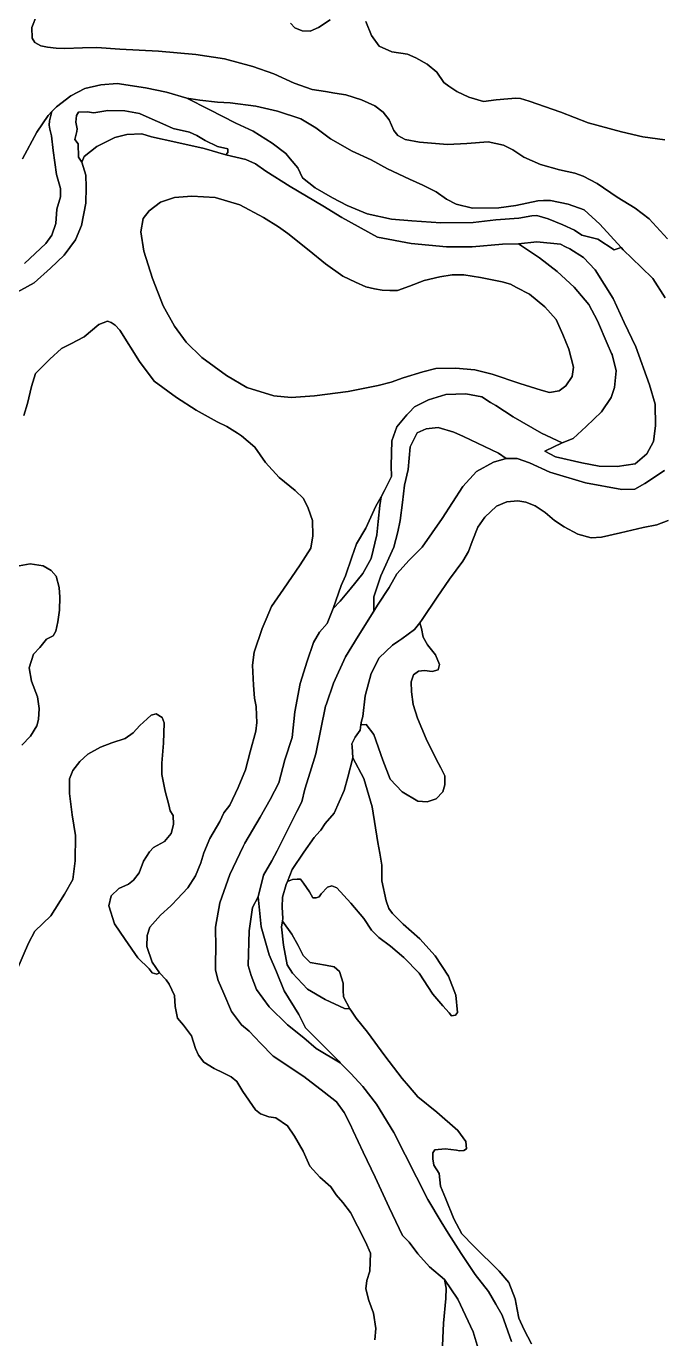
# Model space of a CAD drawing. Header units: inches. Extents: x 288635 to 1232953, y 676945 to 1655780.
# Drawn here: x 572246 to 588070, y 751856 to 784555 of the extents above; entities that cross this region are included whole.
import ezdxf

# ---------------------------------------------------------------- set-up
doc = ezdxf.new("R2010")
doc.units = ezdxf.units.IN
doc.header["$MEASUREMENT"] = 0

msp = doc.modelspace()

# ---------------------------------------------------------------- linework, layer by layer
at = {"color": 1}
for points in [[(572509.4649, 784841.2804), (572382.4646, 784521.2397), (572392.6247, 784257.0792), (572458.6648, 784150.399), (572605.9851, 784069.1188), (572778.7054, 784033.5587), (572992.0659, 784008.1587), (573210.5063, 783997.9987), (573647.3872, 784013.2387), (574003.7185, 784022.7916), (574577.7597, 783987.2316), (575542.9616, 783936.4315), (576472.6034, 783855.1513), (577178.7249, 783743.3911), (577889.9263, 783550.3507), (578413.1673, 783372.5503), (578921.1683, 783138.8699), (579368.2092, 782981.3895), (579698.4099, 782925.5094), (579932.0904, 782884.8694), (580201.3309, 782844.2293), (580592.4917, 782722.309), (580927.7724, 782569.9087), (581130.9728, 782417.5084), (581283.3731, 782219.388), (581395.1333, 781960.3075), (581501.8135, 781833.3072), (581684.6939, 781736.7871), (582040.2946, 781665.6669), (582736.256, 781604.7068), (583213.7769, 781630.1068), (583747.178, 781675.8269), (584133.2588, 781589.4668), (584361.8592, 781477.7065), (584636.1798, 781289.7462), (585047.6606, 781106.8658), (585525.1816, 780974.7855), (585906.1823, 780893.5054), (586109.3827, 780817.3052), (586459.9034, 780639.5049), (586957.7444, 780294.0642), (587409.8653, 780024.8236), (587755.306, 779760.6631), (588212.5069, 779262.8221)], [(588212.5069, 779262.8221), (587755.306, 779760.6631), (587409.8653, 780024.8236), (586957.7444, 780294.0642), (586459.9034, 780639.5049), (586109.3827, 780817.3052), (585906.1823, 780893.5054), (585525.1816, 780974.7855), (585047.6606, 781106.8658), (584636.1798, 781289.7462), (584361.8592, 781477.7065), (584133.2588, 781589.4668), (583747.178, 781675.8269), (583213.7769, 781630.1068), (582736.256, 781604.7068), (582040.2946, 781665.6669), (581684.6939, 781736.7871), (581501.8135, 781833.3072), (581395.1333, 781960.3075), (581283.3731, 782219.388), (581130.9728, 782417.5084), (580927.7724, 782569.9087), (580592.4917, 782722.309), (580201.3309, 782844.2293), (579932.0904, 782884.8694), (579698.4099, 782925.5094), (579368.2092, 782981.3895), (578921.1683, 783138.8699), (578413.1673, 783372.5503), (577889.9263, 783550.3507), (577178.7249, 783743.3911), (576472.6034, 783855.1513), (575542.9616, 783936.4315), (574577.7597, 783987.2316), (574003.7185, 784022.7916), (573647.3872, 784013.2387), (573210.5063, 783997.9987), (572992.0659, 784008.1587), (572778.7054, 784033.5587), (572605.9851, 784069.1188), (572458.6648, 784150.399), (572392.6247, 784257.0792), (572382.4646, 784521.2397), (572509.4649, 784841.2804)], [(579814.0651, 784713.1945), (579525.4923, 784522.3872), (579317.2119, 784436.027), (579119.0915, 784441.107), (578931.1311, 784517.3072), (578829.5309, 784629.0674)], [(578829.5309, 784629.0674), (578931.1311, 784517.3072), (579119.0915, 784441.107), (579317.2119, 784436.027), (579525.4923, 784522.3872), (579814.0651, 784713.1945)], [(588146.0791, 781722.2009), (587602.518, 781798.4011), (587069.3074, 781921.422), (586241.2658, 782150.0224), (585555.4644, 782414.183), (584768.0628, 782688.5035), (584549.6224, 782754.5436), (584432.7822, 782764.7037), (584234.6618, 782749.4636), (583945.1012, 782718.9836), (583635.2206, 782683.4235), (583264.3798, 782790.1037), (582969.7392, 782927.264), (582766.5388, 783059.3442), (582644.6186, 783155.8644), (582466.8182, 783409.8649), (582228.0577, 783613.0654), (581948.6572, 783770.5457), (581740.3768, 783856.9058), (581349.216, 783917.866), (581034.2554, 784055.0262), (580846.295, 784324.2668), (580698.9747, 784674.7875)], [(580698.9747, 784674.7875), (580846.295, 784324.2668), (581034.2554, 784055.0262), (581349.216, 783917.866), (581740.3768, 783856.9058), (581948.6572, 783770.5457), (582228.0577, 783613.0654), (582466.8182, 783409.8649), (582644.6186, 783155.8644), (582766.5388, 783059.3442), (582969.7392, 782927.264), (583264.3798, 782790.1037), (583635.2206, 782683.4235), (583945.1012, 782718.9836), (584234.6618, 782749.4636), (584432.7822, 782764.7037), (584549.6224, 782754.5436), (584768.0628, 782688.5035), (585555.4644, 782414.183), (586241.2658, 782150.0224), (587069.3074, 781921.422), (587602.518, 781798.4011), (588146.0791, 781722.2009)], [(588151.5468, 777789.6192), (587851.8262, 778267.1401), (587557.1856, 778551.6207), (587110.1447, 778988.5016), (587062.1443, 779041.1336), (586531.0236, 779623.5028), (586134.7828, 779979.1035), (585743.622, 780126.4238), (585301.6611, 780212.784), (585128.1584, 780209.9856), (584986.7005, 780207.704), (584438.0594, 780090.8638), (584011.3385, 780034.9837), (583361.0972, 780024.8236), (582954.6964, 780121.3438), (582710.8559, 780248.3441), (582451.7754, 780426.1444), (582121.5747, 780598.8648), (581786.2941, 780746.1851), (581242.733, 781005.2656), (580831.2522, 781223.706), (580358.8112, 781442.1465), (579825.4102, 781746.9471), (579459.6494, 782021.2676), (579083.7287, 782244.7881), (578504.6075, 782442.9085), (577966.1264, 782559.7487), (577326.0452, 782646.1089), (577006.0045, 782666.4289), (576569.1236, 782712.149), (576244.003, 782762.9491), (575741.082, 782910.2694), (575217.8409, 783022.0296), (574511.7195, 783128.7098), (574105.3187, 783093.1498), (573703.2673, 783002.3167), (573352.7466, 782819.4363), (572997.1459, 782550.1958), (572884.1242, 782428.6974), (572793.9455, 782331.7553), (572509.4649, 781915.1945), (572153.8642, 781254.7932)], [(572153.8642, 781254.7932), (572509.4649, 781915.1945), (572793.9455, 782331.7553), (572884.1242, 782428.6974), (572821.71, 782198.1416), (572816.63, 782091.4614), (572831.87, 781994.9412), (572877.5901, 781827.3009), (572913.1502, 781456.4602), (572999.5104, 780862.099), (573101.1106, 780516.6583), (573096.0306, 780308.3779), (573004.5904, 779998.4972), (572979.1903, 779637.8165), (572882.6701, 779353.3359), (572735.3498, 779139.9755), (572735.3498, 779139.9755), (572201.9488, 778647.2145)], [(571856.9244, 777834.5505), (572446.2055, 778164.7512), (572852.6063, 778530.5119), (573192.967, 778855.6325), (573472.3676, 779236.6333), (573619.6879, 779587.154), (573726.3681, 780145.9551), (573736.5281, 780542.1959), (573726.3681, 780841.9165), (573631.125, 781165.8836), (573692.0851, 781308.1239), (574007.0457, 781562.1244), (574454.0866, 781785.6448), (574748.7272, 781861.845), (575124.6479, 781872.005), (575363.4084, 781800.8848), (575973.0096, 781663.7246), (576674.051, 781506.2443), (577217.6121, 781353.8439), (577716.6102, 781231.384), (577955.3707, 781129.7838), (578209.3712, 780946.9034), (578813.8924, 780565.9026), (578813.8924, 780565.9026), (579631.7741, 780078.2216), (580104.215, 779793.7411), (580988.1368, 779300.9801), (581831.4185, 779138.4198), (582710.2602, 779057.1396), (583350.3415, 779057.1396), (584102.183, 779128.2597), (584499.595, 779137.5202), (585027.9161, 778781.9195), (585464.797, 778441.5588), (585886.4378, 778050.398), (586257.2785, 777618.5971), (586470.639, 777217.2763), (586714.4795, 776648.3152), (586820.0947, 776404.9411), (586831.3197, 776379.0747), (586937.9999, 775972.6739), (586892.2798, 775556.113), (586810.9996, 775302.1125), (586567.1592, 774946.5118), (586191.2384, 774585.8311), (585861.0377, 774281.0305), (585586.7172, 774174.3503), (585072.4649, 774419.0903), (584371.4235, 774825.4911), (583939.6227, 775104.8917), (583808.6675, 775184.6036), (583589.102, 775318.2521), (583187.7812, 775394.4523), (582689.9402, 775379.2122), (582263.2193, 775247.132), (581912.6986, 775069.3316), (581782.9775, 774936.1045), (581724.7383, 774876.2912), (581475.8178, 774576.5706), (581348.8175, 774226.0499), (581333.5775, 773601.2087), (581338.6575, 773337.0482), (581272.6173, 773204.9679), (581165.9371, 772986.5275), (581081.6573, 772834.0212), (580952.5767, 772600.4467), (580698.5762, 772051.8056), (580471.5323, 771657.3141), (580349.6121, 771327.1135), (580197.2118, 770859.7525), (580085.4515, 770626.0721), (579887.3311, 770046.9509), (579740.0109, 769676.1102), (579546.9705, 769457.6697), (579399.6502, 769198.5892), (579242.1699, 768736.3083), (579064.3695, 768182.5872), (578932.2892, 767476.4658), (578866.2491, 766836.3845), (578688.4488, 766282.6634), (578536.0484, 765708.6222), (578317.608, 765286.9814), (578073.7675, 764850.1005), (577689.9479, 764199.9315), (577644.2169, 764122.4658), (577314.0163, 763421.4244), (577065.0958, 762715.303), (576958.4156, 762110.7818), (576963.4956, 761597.7008), (576958.4156, 761221.78), (576962.1409, 761035.1743), (577028.181, 760781.1738), (577165.3413, 760456.0532), (577358.3817, 760009.0123), (577602.2222, 759673.7316), (577795.2626, 759521.3313), (578074.6631, 759221.6107), (578394.7038, 758896.4901), (579157.5833, 758391.0266), (579660.5043, 757999.8658), (579970.3849, 757761.1053), (580162.3417, 757494.2387), (580307.5004, 757201.3054), (580386.9457, 757034.6639), (580635.8662, 756506.3428), (580930.5068, 755881.5016), (581281.0275, 755124.5801), (581616.3082, 754428.6187), (581780.5619, 754259.793), (581999.0023, 753970.2324), (582288.5629, 753650.1918), (582664.4836, 753330.1511), (582705.1237, 753116.7907), (582689.8837, 752857.7102), (582639.0836, 752243.029), (582598.4435, 751496.2675)], [(572185.0083, 774858.2995), (572274.9669, 775159.9251), (572375.5087, 775583.2593), (572476.0506, 775900.76), (572835.8846, 776260.594), (573121.6352, 776525.1779), (573354.469, 776646.8865), (573690.808, 776818.5485), (574056.5688, 777128.4291), (574264.8492, 777209.7092), (574356.2893, 777174.1492), (574462.9696, 777108.109), (574579.8098, 776986.1888), (575069.9249, 776202.1739), (575430.6057, 775709.4129), (575989.4068, 775308.0921), (576477.0878, 774988.0515), (577000.3288, 774698.4909), (577000.3288, 774698.4909), (577244.1693, 774581.6507), (577509.4882, 774413.4908), (577604.85, 774353.0502), (577940.1307, 774068.5696), (578199.2112, 773687.5689), (578539.5719, 773311.6481), (578940.8927, 772991.6075), (579149.1731, 772788.4071), (579266.0133, 772544.5666), (579372.6935, 772239.766), (579384.4101, 771855.4345), (579333.61, 771555.7139), (579069.4495, 771134.0731), (578652.8887, 770534.6319), (578353.1681, 770097.751), (578218.2224, 769780.922), (578119.4876, 769549.1099), (577921.3672, 768959.8287), (577875.6471, 768639.7881), (577901.0472, 768141.9471), (577926.4472, 767816.8264), (577967.0873, 767603.466), (577977.2473, 767395.1856), (577987.4073, 767207.2252), (577962.0073, 766993.8648), (577824.847, 766480.7838), (577708.0068, 766028.6629), (577520.0464, 765586.702), (577316.846, 765149.8211), (577164.5092, 764955.419), (577062.909, 764742.0586), (576813.9885, 764315.3377), (576671.7482, 763964.817), (576595.5481, 763715.8965), (576463.4678, 763390.7759), (576265.3474, 763091.0553), (576001.1869, 762806.5747), (575882.5007, 762676.0199), (575848.7866, 762638.9344), (575584.626, 762410.3339), (575320.4655, 762110.6133), (575259.5054, 761902.3329), (575249.3454, 761628.0123), (575381.4256, 761241.9316), (575564.306, 760972.691), (575498.2659, 760942.211), (575381.4256, 760972.691), (575310.3055, 761069.2112), (575025.8249, 761348.6118), (574710.8643, 761805.8127), (574446.7038, 762196.9735), (574304.4635, 762638.9344), (574360.3436, 762887.8549), (574548.304, 763070.7352), (574792.1445, 763182.4954), (574919.1447, 763279.0156), (575056.305, 763461.896), (575168.0652, 763756.5366), (575315.3855, 763985.137), (575416.9857, 764096.8973), (575691.3063, 764244.2176), (575853.8666, 764442.338), (575914.8267, 764665.8584), (575908.265, 764890.6489), (575827.8315, 765004.9491), (575798.1981, 765161.5827), (575700.8313, 765500.2501), (575624.6311, 765915.1176), (575624.6311, 766194.5181), (575662.7312, 766694.0525), (575679.6646, 767197.8201), (575633.0978, 767337.5204), (575484.9308, 767422.1873), (575353.6972, 767388.3205), (575260.5637, 767303.6537), (575070.0633, 767134.32), (574909.1964, 766948.053), (574710.2293, 766808.3527), (574375.7953, 766698.2858), (574092.1614, 766592.4523), (573783.1274, 766418.8852), (573584.1604, 766241.0849), (573406.36, 766012.4844), (573325.9265, 765809.284), (573321.6932, 765436.75), (573389.4267, 764911.8156), (573469.8601, 764391.1145), (573466.2618, 763766.6966), (573405.3017, 763294.2557), (573202.1013, 762928.4949), (572856.6606, 762395.0939), (572460.4198, 762014.0931), (572302.9395, 761709.2925), (572008.2989, 761038.7312)], [(580927.1202, 751826.4681), (580947.4402, 752110.9487), (580896.6401, 752497.0295), (580779.7999, 752811.9901), (580703.5997, 753096.4707), (580723.9197, 753304.7511), (580805.1999, 753543.5116), (580813.6666, 753986.6578), (580691.7463, 754271.1384), (580493.6259, 754657.2191), (580315.8256, 754997.5798), (580132.9452, 755251.5803), (579960.2249, 755444.6207), (579833.2246, 755637.6611), (579553.8241, 755881.5016), (579309.9836, 756155.8221), (579142.3432, 756526.6629), (578928.9828, 756902.5836), (578751.1825, 757161.6641), (578456.5419, 757359.7845), (578283.8215, 757385.1846), (578080.6211, 757461.3847), (577953.6209, 757557.9049), (577642.8623, 758012.5683), (577490.462, 758266.5688), (577348.2217, 758378.329), (577145.0213, 758485.0092), (576921.5008, 758591.6895), (576667.5003, 758744.0898), (576535.42, 758921.8901), (576464.2999, 759084.4504), (576362.6997, 759404.4911), (576164.5793, 759668.6516), (576012.179, 759846.452), (575956.2989, 760130.9325), (575935.9788, 760405.2531), (575803.8986, 760689.7336), (575732.7784, 760801.4939), (575564.306, 760972.691), (575381.4256, 761241.9316), (575249.3454, 761628.0123), (575259.5054, 761902.3329), (575320.4655, 762110.6133), (575584.626, 762410.3339), (575848.7866, 762638.9344), (575882.5007, 762676.0199), (576001.1869, 762806.5747), (576265.3474, 763091.0553), (576463.4678, 763390.7759), (576595.5481, 763715.8965), (576671.7482, 763964.817), (576813.9885, 764315.3377), (577062.909, 764742.0586), (577164.5092, 764955.419), (577316.846, 765149.8211), (577520.0464, 765586.702), (577708.0068, 766028.6629), (577824.847, 766480.7838), (577962.0073, 766993.8648), (577987.4073, 767207.2252), (577977.2473, 767395.1856), (577967.0873, 767603.466), (577926.4472, 767816.8264), (577901.0472, 768141.9471), (577875.6471, 768639.7881), (577921.3672, 768959.8287), (578119.4876, 769549.1099), (578218.2224, 769780.922), (578353.1681, 770097.751), (578652.8887, 770534.6319), (579069.4495, 771134.0731), (579333.61, 771555.7139), (579384.4101, 771855.4345), (579372.6935, 772239.766), (579266.0133, 772544.5666), (579149.1731, 772788.4071), (578940.8927, 772991.6075), (578539.5719, 773311.6481), (578199.2112, 773687.5689), (577940.1307, 774068.5696), (577604.85, 774353.0502), (577509.4882, 774413.4908), (577244.1693, 774581.6507), (577000.3288, 774698.4909), (576477.0878, 774988.0515), (575989.4068, 775308.0921), (575430.6057, 775709.4129), (575069.9249, 776202.1739), (574579.8098, 776986.1888), (574462.9696, 777108.109), (574356.2893, 777174.1492), (574264.8492, 777209.7092), (574056.5688, 777128.4291), (573690.808, 776818.5485), (573354.469, 776646.8865), (573121.6352, 776525.1779), (572835.8846, 776260.594), (572476.0506, 775900.76), (572375.5087, 775583.2593), (572274.9669, 775159.9251), (572185.0083, 774858.2995)], [(584332.2764, 751789.4493), (584093.5159, 752439.6906), (583936.5296, 752713.8308), (583753.1552, 753034.0518), (583422.9546, 753455.6926), (583075.1041, 753981.1687), (582753.9731, 754488.1774), (582579.6729, 754771.4152), (582244.3922, 755325.1363), (581401.1105, 756996.4597), (580969.3097, 757697.5011), (580628.949, 758144.542), (580329.2284, 758464.5826), (580065.5297, 758732.7509), (580029.5078, 758769.3832), (579653.587, 759145.304), (579201.4661, 759602.5049), (579033.8258, 759937.7856), (578668.0651, 760527.0667), (578480.1047, 760994.4277), (578292.1443, 761421.1485), (578094.0239, 762117.1099), (578022.9038, 762863.8714), (578154.984, 763407.4325), (578357.0146, 763766.2629), (578495.3447, 764011.9537), (578983.0257, 764992.3957), (579110.026, 765231.1562), (579186.2261, 765546.1168), (579313.2264, 765972.8376), (579455.4666, 766424.9585), (579699.3071, 767618.7609), (579718.7642, 767676.1081), (579892.3475, 768187.7221), (580192.0681, 768843.0434), (580512.1088, 769356.1244), (580897.8804, 769981.7443), (580990.4341, 770131.842), (581278.9363, 770568.7228), (581471.9767, 770914.1635), (581776.7773, 771254.5242), (582106.978, 771579.6449), (582604.8189, 772290.8463), (583117.9, 773088.4079), (583458.2607, 773464.3286), (583879.9015, 773698.0091), (584196.7334, 773787.9593), (584465.9739, 773782.8793), (584775.8546, 773681.2791), (585283.8556, 773447.5986), (586167.7773, 773183.4381), (587072.0192, 773015.7977), (587397.1398, 773020.8777), (587646.0603, 773163.118), (588138.8213, 773488.2387)], [(588226.0251, 772238.1902), (587948.9896, 772133.366), (587603.5489, 772067.3258), (587044.7478, 771935.2456), (586572.3069, 771828.5653), (586313.2264, 771808.2453), (585983.0257, 771899.6855), (585637.585, 772082.5659), (585398.8245, 772240.0462), (585170.2241, 772438.1666), (584916.2236, 772610.8869), (584682.5431, 772702.3271), (584489.5027, 772732.8072), (584210.1022, 772707.4071), (583956.1017, 772600.7269), (583661.4611, 772326.4063), (583493.8207, 772072.4058), (583351.5804, 771716.8051), (583255.0602, 771472.9646), (583112.82, 771229.1241), (582787.6993, 770777.0032), (582477.8187, 770335.0424), (582106.978, 769776.2412), (582044.5991, 769695.8052), (581913.9376, 769527.3207), (581598.9769, 769293.6403), (581527.286, 769245.7423), (581365.5505, 769137.684), (581030.2698, 768822.7233), (580837.2294, 768431.5626), (580684.8291, 767872.7614), (580623.869, 767359.6804), (580593.3889, 767242.8402), (580580.6318, 767149.2877), (580562.9089, 767019.3197), (580435.9086, 766841.5194), (580354.6284, 766673.879), (580364.7885, 766612.9189), (580380.0285, 766328.4383), (580253.0282, 765850.9174), (580161.5881, 765515.6367), (579912.6676, 764951.7556), (579689.1471, 764692.6751), (579582.4669, 764525.0347), (579559.9749, 764500.498), (579414.8266, 764342.1544), (579155.7461, 763976.3936), (578866.1855, 763544.5928), (578749.3452, 763250.4775), (578718.8652, 763173.752), (578627.425, 762853.7114), (578622.345, 762604.7909), (578637.585, 762325.3903), (578626.9363, 762263.0193), (578602.0249, 762117.1099), (578647.745, 761664.989), (578739.1852, 761172.228), (578876.3455, 760963.9476), (579252.2662, 760567.7068), (579689.1471, 760308.6263), (580166.6681, 760080.0259), (580303.8283, 760074.9458), (580344.4684, 760019.0657), (580461.3087, 759841.2654), (580740.7092, 759495.8247), (581177.5901, 758906.5435), (581609.391, 758337.5824), (581766.8713, 758154.702), (582000.5517, 757885.4615), (582467.9127, 757504.4607), (582996.2337, 757042.1798), (583194.3541, 756767.8592), (583209.5942, 756584.9789), (583138.474, 756544.3388), (583036.8738, 756539.2588), (582955.5936, 756554.4988), (582676.1931, 756584.9789), (582422.1926, 756559.5788), (582366.3125, 756488.4587), (582366.3125, 756341.1384), (582396.7925, 756183.6581), (582523.7928, 755975.3776), (582559.3529, 755655.337), (582686.3531, 755355.6164), (582894.6335, 754847.6154), (583092.7539, 754471.6946), (583387.3945, 754161.814), (584022.3958, 753542.0528), (584266.2363, 753257.5722), (584423.7166, 752851.1714), (584469.4367, 752587.0109), (584515.1568, 752368.5704), (584642.157, 752079.0098), (584825.0374, 751733.5692)], [(584825.0374, 751733.5692), (584642.157, 752079.0098), (584515.1568, 752368.5704), (584469.4367, 752587.0109), (584423.7166, 752851.1714), (584266.2363, 753257.5722), (584022.3958, 753542.0528), (583387.3945, 754161.814), (583092.7539, 754471.6946), (582894.6335, 754847.6154), (582686.3531, 755355.6164), (582559.3529, 755655.337), (582523.7928, 755975.3776), (582396.7925, 756183.6581), (582366.3125, 756341.1384), (582366.3125, 756488.4587), (582422.1926, 756559.5788), (582676.1931, 756584.9789), (582955.5936, 756554.4988), (583036.8738, 756539.2588), (583138.474, 756544.3388), (583209.5942, 756584.9789), (583194.3541, 756767.8592), (582996.2337, 757042.1798), (582467.9127, 757504.4607), (582000.5517, 757885.4615), (581766.8713, 758154.702), (581609.391, 758337.5824), (581177.5901, 758906.5435), (580740.7092, 759495.8247), (580461.3087, 759841.2654), (580344.4684, 760019.0657), (580303.8283, 760074.9458), (580145.0471, 760372.403), (580134.8871, 760540.0433), (580134.8871, 760717.8437), (580048.5269, 761007.4043), (579916.4467, 761124.2445), (579698.0062, 761159.8046), (579317.0055, 761230.9247), (579139.2051, 761403.6451), (579017.2849, 761652.5656), (578859.8046, 761937.0461), (578626.9363, 762263.0193), (578637.585, 762325.3903), (578622.345, 762604.7909), (578627.425, 762853.7114), (578718.8652, 763173.752), (578749.3452, 763250.4775), (578872.5046, 763297.6422), (578991.0381, 763301.8755), (579075.705, 763301.8755), (579151.9051, 763204.5087), (579300.0721, 762992.8416), (579384.7389, 762840.4413), (579460.9391, 762840.4413), (579541.3726, 762865.8413), (579592.1727, 762942.0415), (579744.573, 763102.9085), (579858.8732, 763141.0085), (579982.4868, 763090.2084), (580324.5408, 762704.9743), (580654.7415, 762323.9736), (580845.2419, 762031.873), (581027.2756, 761854.0726), (581315.1428, 761633.9389), (581649.5768, 761354.5383), (582026.3442, 760960.8375), (582369.2449, 760444.3698), (582614.7787, 760152.2692), (582775.6457, 759974.4689), (582834.9125, 759898.2687), (582936.5127, 759915.2021), (582983.0795, 759982.9356), (582944.9794, 760414.7364), (582762.9457, 760888.8707), (582424.2783, 761396.8717), (582043.2776, 761820.2059), (581628.4101, 762184.2733), (581365.9429, 762446.7405), (581277.0427, 762577.9741), (581205.0759, 762764.2411), (581103.4757, 763263.7755), (581103.4757, 763653.2429), (581048.4423, 763949.5768), (580998.4888, 764217.9707), (580861.3286, 765106.9725), (580647.9681, 765813.0939), (580380.0285, 766328.4383), (580364.7885, 766612.9189), (580354.6284, 766673.879), (580435.9086, 766841.5194), (580562.9089, 767019.3197), (580580.6318, 767149.2877), (580708.7166, 767161.378), (580896.677, 766907.3775), (581125.2774, 766272.3762), (581308.1578, 765794.8552), (581607.8784, 765484.9746), (581999.0392, 765251.2942), (582232.7196, 765230.9741), (582456.2401, 765307.1743), (582618.8004, 765479.8946), (582669.6005, 765657.695), (582669.6005, 765881.2154), (582573.0803, 766079.3358), (582452.4922, 766295.9738), (582207.3196, 766805.7773), (581988.8791, 767318.8583), (581882.1989, 767654.139), (581836.4788, 767974.1796), (581831.3988, 768218.0201), (581892.3589, 768395.8204), (582009.1992, 768487.2606), (582161.5995, 768507.5807), (582349.5599, 768482.1806), (582501.9602, 768522.8207), (582537.5202, 768649.821), (582435.92, 768893.6614), (582237.7996, 769147.662), (582131.1194, 769335.6223), (582085.3993, 769554.0628), (582044.5991, 769695.8052), (582106.978, 769776.2412), (582477.8187, 770335.0424), (582787.6993, 770777.0032), (583112.82, 771229.1241), (583255.0602, 771472.9646), (583351.5804, 771716.8051), (583493.8207, 772072.4058), (583661.4611, 772326.4063), (583956.1017, 772600.7269), (584210.1022, 772707.4071), (584489.5027, 772732.8072), (584682.5431, 772702.3271), (584916.2236, 772610.8869), (585170.2241, 772438.1666), (585398.8245, 772240.0462), (585637.585, 772082.5659), (585983.0257, 771899.6855), (586313.2264, 771808.2453), (586572.3069, 771828.5653), (587044.7478, 771935.2456), (587603.5489, 772067.3258), (587948.9896, 772133.366), (588226.0251, 772238.1902)], [(572066.265, 771112.5293), (572345.6656, 771163.3294), (572665.7062, 771112.5293), (572863.8266, 770995.6891), (572990.8269, 770853.4488), (573061.947, 770568.9683), (573082.2671, 770330.2078), (573072.1071, 770005.0871), (573031.467, 769715.5265), (572980.6669, 769481.8461), (572914.6267, 769365.0058), (572746.9864, 769288.8057), (572584.4261, 769075.4453), (572426.9458, 768907.8049), (572320.2656, 768567.4442), (572376.1457, 768242.3236), (572523.466, 767846.0828), (572564.106, 767556.5222), (572553.946, 767282.2017), (572513.3059, 767129.8014), (572350.7456, 766865.6408), (572132.3052, 766647.2004)], [(572132.3052, 766647.2004), (572350.7456, 766865.6408), (572513.3059, 767129.8014), (572553.946, 767282.2017), (572564.106, 767556.5222), (572523.466, 767846.0828), (572376.1457, 768242.3236), (572320.2656, 768567.4442), (572426.9458, 768907.8049), (572584.4261, 769075.4453), (572746.9864, 769288.8057), (572914.6267, 769365.0058), (572980.6669, 769481.8461), (573031.467, 769715.5265), (573072.1071, 770005.0871), (573082.2671, 770330.2078), (573061.947, 770568.9683), (572990.8269, 770853.4488), (572863.8266, 770995.6891), (572665.7062, 771112.5293), (572345.6656, 771163.3294), (572066.265, 771112.5293)], [(572008.2989, 761038.7312), (572302.9395, 761709.2925), (572460.4198, 762014.0931), (572856.6606, 762395.0939), (573202.1013, 762928.4949), (573405.3017, 763294.2557), (573466.2618, 763766.6966), (573469.8601, 764391.1145), (573389.4267, 764911.8156), (573321.6932, 765436.75), (573325.9265, 765809.284), (573406.36, 766012.4844), (573584.1604, 766241.0849), (573783.1274, 766418.8852), (574092.1614, 766592.4523), (574375.7953, 766698.2858), (574710.2293, 766808.3527), (574909.1964, 766948.053), (575070.0633, 767134.32), (575260.5637, 767303.6537), (575353.6972, 767388.3205), (575484.9308, 767422.1873), (575633.0978, 767337.5204), (575679.6646, 767197.8201), (575662.7312, 766694.0525), (575624.6311, 766194.5181), (575624.6311, 765915.1176), (575700.8313, 765500.2501), (575798.1981, 765161.5827), (575827.8315, 765004.9491), (575908.265, 764890.6489), (575914.8267, 764665.8584), (575853.8666, 764442.338), (575691.3063, 764244.2176), (575416.9857, 764096.8973), (575315.3855, 763985.137), (575168.0652, 763756.5366), (575056.305, 763461.896), (574919.1447, 763279.0156), (574792.1445, 763182.4954), (574548.304, 763070.7352), (574360.3436, 762887.8549), (574304.4635, 762638.9344), (574446.7038, 762196.9735), (574710.8643, 761805.8127), (575025.8249, 761348.6118), (575310.3055, 761069.2112), (575381.4256, 760972.691), (575381.4256, 760972.691), (575498.2659, 760942.211), (575564.306, 760972.691), (575732.7784, 760801.4939), (575803.8986, 760689.7336), (575935.9788, 760405.2531), (575956.2989, 760130.9325), (576012.179, 759846.452), (576164.5793, 759668.6516), (576362.6997, 759404.4911), (576464.2999, 759084.4504), (576535.42, 758921.8901), (576667.5003, 758744.0898), (576921.5008, 758591.6895), (577145.0213, 758485.0092), (577348.2217, 758378.329), (577490.462, 758266.5688), (577642.8623, 758012.5683), (577953.6209, 757557.9049), (578080.6211, 757461.3847), (578283.8215, 757385.1846), (578456.5419, 757359.7845), (578751.1825, 757161.6641), (578928.9828, 756902.5836), (579142.3432, 756526.6629), (579309.9836, 756155.8221), (579553.8241, 755881.5016), (579833.2246, 755637.6611), (579960.2249, 755444.6207), (580132.9452, 755251.5803), (580315.8256, 754997.5798), (580493.6259, 754657.2191), (580691.7463, 754271.1384), (580813.6666, 753986.6578), (580805.1999, 753543.5116), (580723.9197, 753304.7511), (580703.5997, 753096.4707), (580779.7999, 752811.9901), (580896.6401, 752497.0295), (580947.4402, 752110.9487), (580927.1202, 751826.4681)]]:
    msp.add_lwpolyline(points, dxfattribs=at)
at = {"color": 1, "ltscale": 3}
for points in [[(572201.9488, 778647.2145), (572735.3498, 779139.9755), (572882.6701, 779353.3359), (572979.1903, 779637.8165), (573004.5904, 779998.4972), (573096.0306, 780308.3779), (573101.1106, 780516.6583), (572999.5104, 780862.099), (572913.1502, 781456.4602), (572877.5901, 781827.3009), (572831.87, 781994.9412), (572816.63, 782091.4614), (572821.71, 782198.1416), (572884.1242, 782428.6974), (572997.1459, 782550.1958), (573352.7466, 782819.4363), (573703.2673, 783002.3167), (574105.3187, 783093.1498), (574511.7195, 783128.7098), (575217.8409, 783022.0296), (575741.082, 782910.2694), (576244.003, 782762.9491), (576796.818, 782478.2619), (577467.3793, 782142.9812), (577899.1802, 781944.8608), (578371.6211, 781640.0602), (578711.9818, 781386.0597), (578818.662, 781248.8994), (579006.6224, 781025.379), (579123.4626, 780776.4585), (579443.5032, 780532.618), (579870.2241, 780278.6175), (580235.9848, 780090.6571), (580733.8258, 779882.3767), (581338.347, 779745.2164), (581846.3481, 779709.6563), (582572.7895, 779653.7762), (583370.3511, 779663.9362), (583939.3122, 779729.9764), (584513.3534, 779770.6164), (584838.474, 779831.5766), (584960.3943, 779841.7366), (585239.7948, 779760.4564), (585605.5556, 779608.0561), (585900.1962, 779475.9759), (586077.9965, 779354.0556), (586479.3173, 779252.4554), (586885.7181, 778983.2149), (587062.1443, 779041.1336), (587110.1447, 778988.5016), (587557.1856, 778551.6207), (587851.8262, 778267.1401), (588151.5468, 777789.6192)], [(583548.7036, 751449.3634), (583370.9033, 752028.4845), (582994.9825, 752846.3662), (582664.4836, 753330.1511), (582288.5629, 753650.1918), (581999.0023, 753970.2324), (581780.5619, 754259.793), (581616.3082, 754428.6187), (581281.0275, 755124.5801), (580930.5068, 755881.5016), (580635.8662, 756506.3428), (580386.9457, 757034.6639), (580307.5004, 757201.3054), (580162.3417, 757494.2387), (579970.3849, 757761.1053), (579660.5043, 757999.8658), (579157.5833, 758391.0266), (578394.7038, 758896.4901), (578074.6631, 759221.6107), (577795.2626, 759521.3313), (577602.2222, 759673.7316), (577358.3817, 760009.0123), (577165.3413, 760456.0532), (577028.181, 760781.1738), (576962.1409, 761035.1743), (576958.4156, 761221.78), (576963.4956, 761597.7008), (576958.4156, 762110.7818), (577065.0958, 762715.303), (577314.0163, 763421.4244), (577644.2169, 764122.4658), (577689.9479, 764199.9315), (578073.7675, 764850.1005), (578317.608, 765286.9814), (578536.0484, 765708.6222), (578688.4488, 766282.6634), (578866.2491, 766836.3845), (578932.2892, 767476.4658), (579064.3695, 768182.5872), (579242.1699, 768736.3083), (579399.6502, 769198.5892), (579546.9705, 769457.6697), (579740.0109, 769676.1102), (579887.3311, 770046.9509), (580059.3293, 770232.828), (580313.3298, 770527.4685), (580628.2905, 770923.7093), (580831.4909, 771294.5501), (580973.7312, 771883.8313), (581011.567, 772213.1561), (581052.2071, 772614.4769), (581081.6573, 772834.0212), (581165.9371, 772986.5275), (581272.6173, 773204.9679), (581338.6575, 773337.0482), (581333.5775, 773601.2087), (581348.8175, 774226.0499), (581475.8178, 774576.5706), (581724.7383, 774876.2912), (581782.9775, 774936.1045), (581912.6986, 775069.3316), (582263.2193, 775247.132), (582689.9402, 775379.2122), (583187.7812, 775394.4523), (583589.102, 775318.2521), (583808.6675, 775184.6036), (583939.6227, 775104.8917), (584371.4235, 774825.4911), (585072.4649, 774419.0903), (585586.7172, 774174.3503), (585154.9163, 773966.0698), (585424.1569, 773828.9096), (586079.4782, 773681.5893), (586511.279, 773595.2291), (586958.3199, 773590.1491), (587410.4408, 773651.1092), (587700.0014, 773905.1097), (587867.6418, 774209.9103), (587913.3619, 774601.0711), (587903.2018, 775139.5522), (587766.0416, 775622.1532), (587425.6809, 776572.1151), (587136.1203, 777171.5563), (586861.7997, 777776.0775), (586414.7589, 778487.2789), (586120.1183, 778792.0795), (585784.8376, 779005.4399), (585673.8994, 779063.3207), (585551.1571, 779127.3602), (584961.876, 779183.2403), (584499.595, 779137.5202), (584102.183, 779128.2597), (583350.3415, 779057.1396), (582710.2602, 779057.1396), (581831.4185, 779138.4198), (580988.1368, 779300.9801), (580104.215, 779793.7411), (579631.7741, 780078.2216), (578813.8924, 780565.9026), (578209.3712, 780946.9034), (577955.3707, 781129.7838), (577716.6102, 781231.384), (577217.6121, 781353.8439), (577268.4122, 781409.7241), (577268.4122, 781501.1642), (577009.3317, 781562.1244), (576699.4511, 781709.4447), (576491.1707, 781836.4449), (576308.2903, 781917.7251), (575901.8895, 782004.0852), (575642.809, 782126.0055), (575383.7285, 782242.8457), (575068.7678, 782385.086), (574703.0071, 782446.0461), (574281.3663, 782456.2062), (573925.7655, 782395.246), (573763.2052, 782420.6461), (573549.8448, 782415.5661), (573499.0447, 782334.2859), (573478.7247, 782166.6456), (573514.2847, 781999.0052), (573509.2047, 781932.9651), (573458.4046, 781734.8447), (573534.6048, 781623.0845), (573549.8448, 781292.8838), (573631.125, 781165.8836), (573726.3681, 780841.9165), (573736.5281, 780542.1959), (573726.3681, 780145.9551), (573619.6879, 779587.154), (573472.3676, 779236.6333), (573192.967, 778855.6325), (572852.6063, 778530.5119), (572446.2055, 778164.7512), (571856.9244, 777834.5505)], [(588138.8213, 773488.2387), (587646.0603, 773163.118), (587397.1398, 773020.8777), (587072.0192, 773015.7977), (586167.7773, 773183.4381), (585283.8556, 773447.5986), (584775.8546, 773681.2791), (584465.9739, 773782.8793), (584196.7334, 773787.9593), (584003.693, 773920.0395), (583135.0113, 774336.6004), (582896.2508, 774443.2806), (582505.09, 774555.0408), (582205.3694, 774524.5607), (581981.849, 774422.9605), (581804.0486, 774077.5199), (581753.2485, 773508.5587), (581666.8883, 773122.4779), (581611.0082, 772690.6771), (581555.1281, 772238.5562), (581496.9722, 771954.9514), (581400.452, 771579.0306), (581075.3314, 770862.7492), (580897.531, 770339.5082), (580897.8804, 769981.7443), (580512.1088, 769356.1244), (580192.0681, 768843.0434), (579892.3475, 768187.7221), (579718.7642, 767676.1081), (579699.3071, 767618.7609), (579455.4666, 766424.9585), (579313.2264, 765972.8376), (579186.2261, 765546.1168), (579110.026, 765231.1562), (578983.0257, 764992.3957), (578495.3447, 764011.9537), (578357.0146, 763766.2629), (578154.984, 763407.4325), (578022.9038, 762863.8714), (577880.64, 762598.2077), (577799.3598, 762019.0865), (577768.8797, 761155.4848), (577850.1599, 760906.5643), (577977.1602, 760556.0436), (578292.1208, 760129.3227), (578749.11, 759676.3552), (579155.5108, 759351.2345), (579465.3915, 759087.074), (580065.5297, 758732.7509), (580329.2284, 758464.5826), (580628.949, 758144.542), (580969.3097, 757697.5011), (581401.1105, 756996.4597), (582244.3922, 755325.1363), (582579.6729, 754771.4152), (582753.9731, 754488.1774), (583075.1041, 753981.1687), (583422.9546, 753455.6926), (583753.1552, 753034.0518), (583936.5296, 752713.8308), (584093.5159, 752439.6906), (584332.2764, 751789.4493)]]:
    msp.add_lwpolyline(points, dxfattribs=at)
at = {"color": 1}
for points in [[(582954.6964, 780121.3438), (583361.0972, 780024.8236), (584011.3385, 780034.9837), (584438.0594, 780090.8638), (584986.7005, 780207.704), (585128.1584, 780209.9856), (585301.6611, 780212.784), (585743.622, 780126.4238), (586134.7828, 779979.1035), (586531.0236, 779623.5028), (587062.1443, 779041.1336), (586885.7181, 778983.2149), (586479.3173, 779252.4554), (586077.9965, 779354.0556), (585900.1962, 779475.9759), (585605.5556, 779608.0561), (585239.7948, 779760.4564), (584960.3943, 779841.7366), (584838.474, 779831.5766), (584513.3534, 779770.6164), (583939.3122, 779729.9764), (583370.3511, 779663.9362), (582572.7895, 779653.7762), (581846.3481, 779709.6563), (581338.347, 779745.2164), (580733.8258, 779882.3767), (580235.9848, 780090.6571), (579870.2241, 780278.6175), (579443.5032, 780532.618), (579123.4626, 780776.4585), (579006.6224, 781025.379), (578818.662, 781248.8994), (578711.9818, 781386.0597), (578371.6211, 781640.0602), (577899.1802, 781944.8608), (577467.3793, 782142.9812), (576796.818, 782478.2619), (576244.003, 782762.9491), (576569.1236, 782712.149), (577006.0045, 782666.4289), (577326.0452, 782646.1089), (577966.1264, 782559.7487), (578504.6075, 782442.9085), (579083.7287, 782244.7881), (579459.6494, 782021.2676), (579825.4102, 781746.9471), (580358.8112, 781442.1465), (580831.2522, 781223.706), (581242.733, 781005.2656), (581786.2941, 780746.1851), (582121.5747, 780598.8648), (582451.7754, 780426.1444), (582710.8559, 780248.3441), (582954.6964, 780121.3438)], [(574703.0071, 782446.0461), (575068.7678, 782385.086), (575383.7285, 782242.8457), (575642.809, 782126.0055), (575901.8895, 782004.0852), (576308.2903, 781917.7251), (576491.1707, 781836.4449), (576699.4511, 781709.4447), (577009.3317, 781562.1244), (577268.4122, 781501.1642), (577268.4122, 781409.7241), (577217.6121, 781353.8439), (576674.051, 781506.2443), (575973.0096, 781663.7246), (575363.4084, 781800.8848), (575124.6479, 781872.005), (574748.7272, 781861.845), (574454.0866, 781785.6448), (574007.0457, 781562.1244), (573692.0851, 781308.1239), (573631.125, 781165.8836), (573549.8448, 781292.8838), (573534.6048, 781623.0845), (573458.4046, 781734.8447), (573509.2047, 781932.9651), (573514.2847, 781999.0052), (573478.7247, 782166.6456), (573499.0447, 782334.2859), (573549.8448, 782415.5661), (573763.2052, 782420.6461), (573925.7655, 782395.246), (574281.3663, 782456.2062), (574703.0071, 782446.0461)], [(575655.7544, 777592.7383), (575935.155, 777079.6573), (576224.7155, 776683.4165), (576620.9563, 776302.4158), (577230.5576, 775855.3749), (577738.5586, 775555.6543), (578414.1999, 775347.3738), (578846.0008, 775306.7338), (579425.1219, 775347.3738), (580258.2436, 775459.1341), (581010.0851, 775606.4544), (581335.2058, 775687.7345), (581634.9264, 775794.4147), (582122.6073, 775941.735), (582447.728, 776028.0952), (582935.409, 776038.2552), (583418.0099, 775997.6151), (583844.7308, 775890.9349), (584535.6122, 775657.2545), (585063.9332, 775484.5341), (585277.2937, 775433.734), (585516.0541, 775469.2941), (585683.6945, 775596.2943), (585836.0948, 775824.8948), (585871.6548, 776058.5753), (585759.8946, 776510.6962), (585607.4943, 776871.3769), (585439.854, 777247.2976), (585160.4534, 777567.3383), (584779.4527, 777882.2989), (584454.332, 778049.9392), (584307.0117, 778131.2194), (584093.6513, 778187.0995), (583560.2502, 778293.7797), (583138.6094, 778364.8999), (582854.1288, 778359.8199), (582544.2482, 778314.0998), (582153.0874, 778217.5796), (581792.4067, 778080.4193), (581487.6061, 777973.7391), (581299.6457, 777973.7391), (581111.6853, 777983.8991), (580918.6449, 778009.2992), (580700.2045, 778065.1793), (580446.204, 778176.9395), (580131.2434, 778329.3398), (579699.4425, 778634.1404), (579293.0417, 778964.3411), (578759.6406, 779391.0619), (578525.9601, 779553.6223), (578150.0394, 779787.3027), (577560.7582, 780107.3434), (576951.157, 780290.2237), (576372.0358, 780320.7038), (575940.235, 780285.1437), (575589.7143, 780173.3835), (575305.2337, 779960.0231), (575157.9134, 779766.9827), (575096.9533, 779436.782), (575173.1534, 778949.101), (575386.5139, 778273.4597), (575655.7544, 777592.7383)], [(581111.6853, 777983.8991), (581299.6457, 777973.7391), (581487.6061, 777973.7391), (581792.4067, 778080.4193), (582153.0874, 778217.5796), (582544.2482, 778314.0998), (582854.1288, 778359.8199), (583138.6094, 778364.8999), (583560.2502, 778293.7797), (584093.6513, 778187.0995), (584307.0117, 778131.2194), (584454.332, 778049.9392), (584779.4527, 777882.2989), (585160.4534, 777567.3383), (585439.854, 777247.2976), (585607.4943, 776871.3769), (585759.8946, 776510.6962), (585871.6548, 776058.5753), (585836.0948, 775824.8948), (585683.6945, 775596.2943), (585516.0541, 775469.2941), (585277.2937, 775433.734), (585063.9332, 775484.5341), (584535.6122, 775657.2545), (583844.7308, 775890.9349), (583418.0099, 775997.6151), (582935.409, 776038.2552), (582447.728, 776028.0952), (582122.6073, 775941.735), (581634.9264, 775794.4147), (581335.2058, 775687.7345), (581010.0851, 775606.4544), (580258.2436, 775459.1341), (579425.1219, 775347.3738), (578846.0008, 775306.7338), (578414.1999, 775347.3738), (577738.5586, 775555.6543), (577230.5576, 775855.3749), (576620.9563, 776302.4158), (576224.7155, 776683.4165), (575935.155, 777079.6573), (575655.7544, 777592.7383), (575386.5139, 778273.4597), (575173.1534, 778949.101), (575096.9533, 779436.782), (575157.9134, 779766.9827), (575305.2337, 779960.0231), (575589.7143, 780173.3835), (575940.235, 780285.1437), (576372.0358, 780320.7038), (576951.157, 780290.2237), (577560.7582, 780107.3434), (578150.0394, 779787.3027), (578525.9601, 779553.6223), (578759.6406, 779391.0619), (579293.0417, 778964.3411), (579699.4425, 778634.1404), (580131.2434, 778329.3398), (580446.204, 778176.9395), (580700.2045, 778065.1793), (580918.6449, 778009.2992), (581111.6853, 777983.8991)], [(587410.4408, 773651.1092), (586958.3199, 773590.1491), (586511.279, 773595.2291), (586079.4782, 773681.5893), (585424.1569, 773828.9096), (585154.9163, 773966.0698), (585586.7172, 774174.3503), (585861.0377, 774281.0305), (586191.2384, 774585.8311), (586567.1592, 774946.5118), (586810.9996, 775302.1125), (586892.2798, 775556.113), (586937.9999, 775972.6739), (586831.3197, 776379.0747), (586820.0947, 776404.9411), (586714.4795, 776648.3152), (586470.639, 777217.2763), (586257.2785, 777618.5971), (585886.4378, 778050.398), (585464.797, 778441.5588), (585027.9161, 778781.9195), (584499.595, 779137.5202), (584961.876, 779183.2403), (585551.1571, 779127.3602), (585673.8994, 779063.3207), (585784.8376, 779005.4399), (586120.1183, 778792.0795), (586414.7589, 778487.2789), (586861.7997, 777776.0775), (587136.1203, 777171.5563), (587425.6809, 776572.1151), (587766.0416, 775622.1532), (587903.2018, 775139.5522), (587913.3619, 774601.0711), (587867.6418, 774209.9103), (587700.0014, 773905.1097), (587410.4408, 773651.1092)], [(580990.4341, 770131.842), (580897.8804, 769981.7443), (580897.531, 770339.5082), (581075.3314, 770862.7492), (581400.452, 771579.0306), (581496.9722, 771954.9514), (581555.1281, 772238.5562), (581611.0082, 772690.6771), (581666.8883, 773122.4779), (581753.2485, 773508.5587), (581804.0486, 774077.5199), (581981.849, 774422.9605), (582205.3694, 774524.5607), (582505.09, 774555.0408), (582896.2508, 774443.2806), (583135.0113, 774336.6004), (584003.693, 773920.0395), (584196.7334, 773787.9593), (583879.9015, 773698.0091), (583458.2607, 773464.3286), (583117.9, 773088.4079), (582604.8189, 772290.8463), (582106.978, 771579.6449), (581776.7773, 771254.5242), (581471.9767, 770914.1635), (581278.9363, 770568.7228), (580990.4341, 770131.842)], [(580059.3293, 770232.828), (579887.3311, 770046.9509), (580085.4515, 770626.0721), (580197.2118, 770859.7525), (580349.6121, 771327.1135), (580471.5323, 771657.3141), (580698.5762, 772051.8056), (580952.5767, 772600.4467), (581081.6573, 772834.0212), (581052.2071, 772614.4769), (581011.567, 772213.1561), (580973.7312, 771883.8313), (580831.4909, 771294.5501), (580628.2905, 770923.7093), (580313.3298, 770527.4685), (580059.3293, 770232.828)], [(582501.9602, 768522.8207), (582349.5599, 768482.1806), (582161.5995, 768507.5807), (582009.1992, 768487.2606), (581892.3589, 768395.8204), (581831.3988, 768218.0201), (581836.4788, 767974.1796), (581882.1989, 767654.139), (581988.8791, 767318.8583), (582207.3196, 766805.7773), (582452.4922, 766295.9738), (582573.0803, 766079.3358), (582669.6005, 765881.2154), (582669.6005, 765657.695), (582618.8004, 765479.8946), (582456.2401, 765307.1743), (582232.7196, 765230.9741), (581999.0392, 765251.2942), (581607.8784, 765484.9746), (581308.1578, 765794.8552), (581125.2774, 766272.3762), (580896.677, 766907.3775), (580708.7166, 767161.378), (580580.6318, 767149.2877), (580593.3889, 767242.8402), (580623.869, 767359.6804), (580684.8291, 767872.7614), (580837.2294, 768431.5626), (581030.2698, 768822.7233), (581365.5505, 769137.684), (581527.286, 769245.7423), (581598.9769, 769293.6403), (581913.9376, 769527.3207), (582044.5991, 769695.8052), (582085.3993, 769554.0628), (582131.1194, 769335.6223), (582237.7996, 769147.662), (582435.92, 768893.6614), (582537.5202, 768649.821), (582501.9602, 768522.8207)], [(581103.4757, 763653.2429), (581103.4757, 763263.7755), (581205.0759, 762764.2411), (581277.0427, 762577.9741), (581365.9429, 762446.7405), (581628.4101, 762184.2733), (582043.2776, 761820.2059), (582424.2783, 761396.8717), (582762.9457, 760888.8707), (582944.9794, 760414.7364), (582983.0795, 759982.9356), (582936.5127, 759915.2021), (582834.9125, 759898.2687), (582775.6457, 759974.4689), (582614.7787, 760152.2692), (582369.2449, 760444.3698), (582026.3442, 760960.8375), (581649.5768, 761354.5383), (581315.1428, 761633.9389), (581027.2756, 761854.0726), (580845.2419, 762031.873), (580654.7415, 762323.9736), (580324.5408, 762704.9743), (579982.4868, 763090.2084), (579858.8732, 763141.0085), (579744.573, 763102.9085), (579592.1727, 762942.0415), (579541.3726, 762865.8413), (579460.9391, 762840.4413), (579384.7389, 762840.4413), (579300.0721, 762992.8416), (579151.9051, 763204.5087), (579075.705, 763301.8755), (578991.0381, 763301.8755), (578872.5046, 763297.6422), (578749.3452, 763250.4775), (578866.1855, 763544.5928), (579155.7461, 763976.3936), (579414.8266, 764342.1544), (579559.9749, 764500.498), (579582.4669, 764525.0347), (579689.1471, 764692.6751), (579912.6676, 764951.7556), (580161.5881, 765515.6367), (580253.0282, 765850.9174), (580380.0285, 766328.4383), (580647.9681, 765813.0939), (580861.3286, 765106.9725), (580998.4888, 764217.9707), (581048.4423, 763949.5768), (581103.4757, 763653.2429)], [(580029.5078, 758769.3832), (580065.5297, 758732.7509), (579465.3915, 759087.074), (579155.5108, 759351.2345), (578749.11, 759676.3552), (578292.1208, 760129.3227), (577977.1602, 760556.0436), (577850.1599, 760906.5643), (577768.8797, 761155.4848), (577799.3598, 762019.0865), (577880.64, 762598.2077), (578022.9038, 762863.8714), (578094.0239, 762117.1099), (578292.1443, 761421.1485), (578480.1047, 760994.4277), (578668.0651, 760527.0667), (579033.8258, 759937.7856), (579201.4661, 759602.5049), (579653.587, 759145.304), (580029.5078, 758769.3832)], [(580145.0471, 760372.403), (580303.8283, 760074.9458), (580166.6681, 760080.0259), (579689.1471, 760308.6263), (579252.2662, 760567.7068), (578876.3455, 760963.9476), (578739.1852, 761172.228), (578647.745, 761664.989), (578602.0249, 762117.1099), (578626.9363, 762263.0193), (578859.8046, 761937.0461), (579017.2849, 761652.5656), (579139.2051, 761403.6451), (579317.0055, 761230.9247), (579698.0062, 761159.8046), (579916.4467, 761124.2445), (580048.5269, 761007.4043), (580134.8871, 760717.8437), (580134.8871, 760540.0433), (580145.0471, 760372.403)], [(583731.584, 749859.3202), (583799.7306, 749388.9318), (583660.2926, 749532.0392), (583523.1323, 749633.6394), (583192.9317, 750024.8002), (582974.4912, 750324.5208), (582781.3239, 750642.8258), (582654.3236, 751013.6665), (582598.4435, 751496.2675), (582639.0836, 752243.029), (582689.8837, 752857.7102), (582705.1237, 753116.7907), (582664.4836, 753330.1511), (582994.9825, 752846.3662), (583370.9033, 752028.4845), (583548.7036, 751449.3634), (583670.6239, 750407.9613), (583731.584, 749859.3202)]]:
    msp.add_lwpolyline(points, close=True, dxfattribs=at)

doc.saveas('drawing.dxf')
